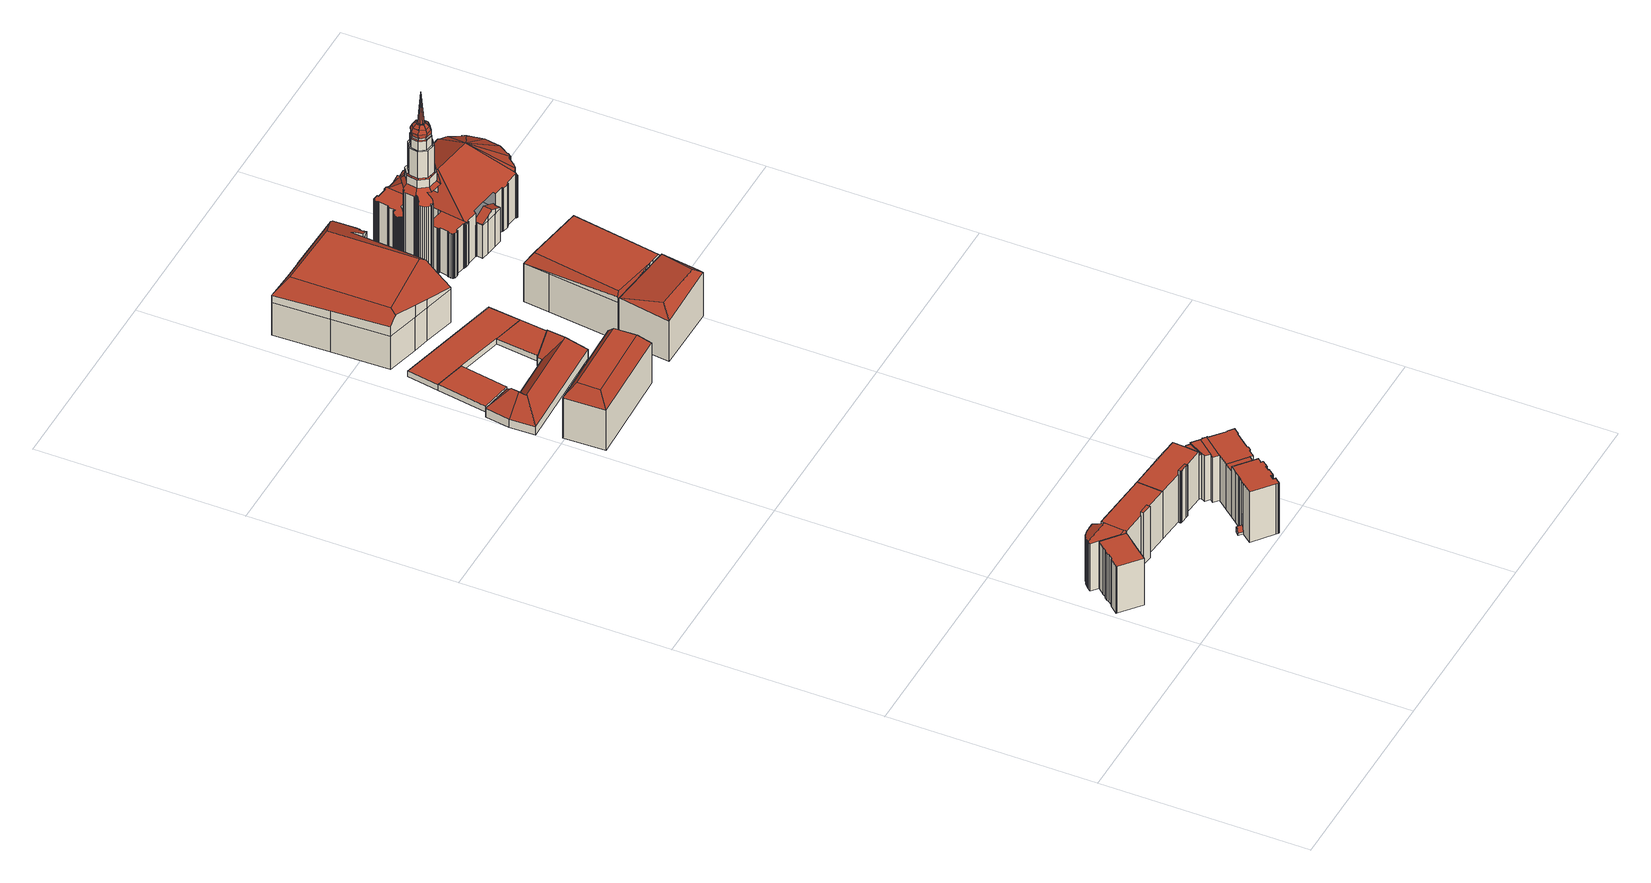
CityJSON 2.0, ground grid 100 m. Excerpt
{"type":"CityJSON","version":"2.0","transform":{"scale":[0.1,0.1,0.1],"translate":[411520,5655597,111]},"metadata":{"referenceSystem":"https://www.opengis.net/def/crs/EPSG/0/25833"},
"CityObjects":{
"building1":{"type":"Building","attributes":{"Gemeindeschluessel":14612000,"Geometrietyp2DReferenz":"3000","function":"31001_9998","roofType":"9999"},"children":["building1-1","building1-2"]},
"building1-1":{"type":"BuildingPart","attributes":{"Dachtyp_tdc":"tdcPolyFlatRoof","Dachneigung":0,"QualitaetDacherkennung":38,"Geometrietyp2DReferenz":"3000","measuredHeight":26.02,"roofType":"1000"},"parents":["building1"],"geometry":[{"type":"MultiSurface","lod":"2","boundaries":[[[0,1,2,3]],[[1,4,5,6,2]],[[7,8,9,10,11]],[[8,12,13,9]],[[12,14,15,13]],[[14,16,17,15]],[[16,18,19,17]],[[18,20,21,19]],[[20,22,23,21]],[[22,24,25,23]],[[24,26,27,25]],[[26,28,29,27]],[[28,0,3,29]],[[28,26,24,22,20,18,16,14,12,8,7,4,1,0]],[[2,6,10,9,13,15,17,19,21,23,25,27,29,3]]],"semantics":{"surfaces":[{"type":"WallSurface"},{"type":"RoofSurface"},{"type":"GroundSurface"}],"values":[0,0,0,0,0,0,0,0,0,0,0,0,0,1,2]}}]},
"building1-2":{"type":"BuildingPart","attributes":{"Dachtyp_tdc":"tdcPolyFlatRoof","Dachneigung":0,"QualitaetDacherkennung":68,"Geometrietyp2DReferenz":"3000","measuredHeight":4.38,"roofType":"1000"},"parents":["building1"],"geometry":[{"type":"MultiSurface","lod":"2","boundaries":[[[30,11,10,31]],[[5,32,33,6]],[[32,30,31,33]],[[32,5,11,30]],[[31,10,6,33]]],"semantics":{"surfaces":[{"type":"WallSurface"},{"type":"RoofSurface"},{"type":"GroundSurface"}],"values":[0,0,0,1,2]}}]},
"building2":{"type":"Building","attributes":{"Gemeindeschluessel":14612000,"Geometrietyp2DReferenz":"3000","function":"31001_9998","roofType":"9999"},"children":["building2-1","building2-2","building2-3"]},
"building2-1":{"type":"BuildingPart","attributes":{"Dachtyp_tdc":"tdcPolyFlatRoof","Dachneigung":0,"QualitaetDacherkennung":49,"Geometrietyp2DReferenz":"3000","measuredHeight":26.29,"roofType":"1000"},"parents":["building2"],"geometry":[{"type":"MultiSurface","lod":"2","boundaries":[[[34,35,36,37,38]],[[39,40,41,42,43]],[[40,44,45,41]],[[44,46,47,45]],[[44,40,39,48,49,50,35,34,46]],[[38,37,51,52,42,41,45,47]]],"semantics":{"surfaces":[{"type":"WallSurface"},{"type":"RoofSurface"},{"type":"GroundSurface"}],"values":[0,0,0,0,1,2]}}]},
"building2-2":{"type":"BuildingPart","attributes":{"Dachtyp_tdc":"tdcFreeFormRoof","Dachneigung":1.28,"QualitaetDacherkennung":37,"Geometrietyp2DReferenz":"3000","measuredHeight":26.42,"roofType":"5000"},"parents":["building2"],"geometry":[{"type":"MultiSurface","lod":"2","boundaries":[[[53,54,55,56]],[[54,57,58,55]],[[57,59,60,58]],[[59,61,62,60]],[[61,63,64,62]],[[63,65,66,64]],[[65,67,68,66]],[[67,69,70,68]],[[69,71,72,70]],[[71,73,74,72]],[[73,75,76,74]],[[75,77,78,76]],[[77,79,80,78]],[[79,81,82,80]],[[81,83,84,82]],[[83,85,86,84]],[[85,43,42,86]],[[36,87,88,37]],[[87,89,90,88]],[[89,91,92,90]],[[91,53,56,92]],[[89,87,36,50,93]],[[94,43,85,83,81,79,77,75,73,71,69,67,65,63,61,59,57]],[[93,48,94,57,54,53,91,89]],[[56,55,58,60,62,64,66,68,70,72,74,76,78,80,82,84,86,42,52,51,37,88,90,92]]],"semantics":{"surfaces":[{"type":"WallSurface"},{"type":"RoofSurface"},{"type":"GroundSurface"}],"values":[0,0,0,0,0,0,0,0,0,0,0,0,0,0,0,0,0,0,0,0,0,1,1,1,2]}}]},
"building2-3":{"type":"BuildingPart","attributes":{"Dachtyp_tdc":"tdcPolyFlatRoof","Dachneigung":0,"QualitaetDacherkennung":58,"Geometrietyp2DReferenz":"3000","measuredHeight":28.72,"roofType":"1000"},"parents":["building2"],"geometry":[{"type":"MultiSurface","lod":"2","boundaries":[[[95,47,46]],[[95,96,97,47]],[[96,98,99,97]],[[98,100,34,38,99]],[[100,98,96,95]],[[47,97,99,38]]],"semantics":{"surfaces":[{"type":"WallSurface"},{"type":"RoofSurface"},{"type":"GroundSurface"}],"values":[0,0,0,0,1,2]}}]},
"building3":{"type":"Building","attributes":{"Gemeindeschluessel":14612000,"Geometrietyp2DReferenz":"3000","function":"31001_9998","roofType":"9999"},"children":["building3-1","building3-2"]},
"building3-1":{"type":"BuildingPart","attributes":{"Dachtyp_tdc":"tdcPolyFlatRoof","Dachneigung":0,"QualitaetDacherkennung":43,"Geometrietyp2DReferenz":"3000","measuredHeight":28.03,"roofType":"1000"},"parents":["building3"],"geometry":[{"type":"MultiSurface","lod":"2","boundaries":[[[101,102,103]],[[101,104,105,102]],[[104,106,107,105]],[[106,108,109,107]],[[108,110,111,109]],[[110,112,113,111]],[[112,114,115,113]],[[114,116,117,115]],[[116,118,119,117]],[[118,120,121,119]],[[120,122,123,121]],[[122,124,125,123]],[[124,126,127,125]],[[126,128,129,127]],[[128,130,131,129]],[[130,132,133,131]],[[132,134,135,133]],[[134,136,137,135]],[[136,138,139,137]],[[138,140,141,139]],[[140,142,143,141]],[[142,144,145,143]],[[144,146,147,145]],[[146,148,149,147]],[[148,150,151,149]],[[150,152,153,151]],[[152,154,155,153]],[[154,156,157,155]],[[156,158,157]],[[154,152,150,148,146,144,142,140,138,136,134,132,130,128,126,124,122,120,118,116,114,112,110,108,106,104,101,156]],[[102,105,107,109,111,113,115,117,119,121,123,125,127,129,131,133,135,137,139,141,143,145,147,149,151,153,155,157]]],"semantics":{"surfaces":[{"type":"WallSurface"},{"type":"RoofSurface"},{"type":"GroundSurface"}],"values":[0,0,0,0,0,0,0,0,0,0,0,0,0,0,0,0,0,0,0,0,0,0,0,0,0,0,0,0,0,1,2]}}]},
"building3-2":{"type":"BuildingPart","attributes":{"Dachtyp_tdc":"tdcGableRoof","Dachneigung":68.87,"QualitaetDacherkennung":34,"Geometrietyp2DReferenz":"3000","measuredHeight":4.07,"roofType":"3100"},"parents":["building3"],"geometry":[{"type":"MultiSurface","lod":"2","boundaries":[[[158,159,160,157]],[[159,161,162,160]],[[161,103,102,162]],[[161,159,163]],[[159,158,164,163]],[[103,161,163,164]],[[157,160,162,102]]],"semantics":{"surfaces":[{"type":"WallSurface"},{"type":"RoofSurface"},{"type":"GroundSurface"}],"values":[0,0,0,0,1,1,2]}}]},
"building4":{"type":"Building","attributes":{"Gemeindeschluessel":14612000,"Geometrietyp2DReferenz":"3000","function":"31001_9998","roofType":"9999"},"children":["building4-1","building4-2"]},
"building4-1":{"type":"BuildingPart","attributes":{"Dachtyp_tdc":"tdcPolyFlatRoof","Dachneigung":3.29,"QualitaetDacherkennung":44,"Geometrietyp2DReferenz":"3000","measuredHeight":28.84,"roofType":"2100"},"parents":["building4"],"geometry":[{"type":"MultiSurface","lod":"2","boundaries":[[[165,166,167,168,169]],[[166,170,171,167]],[[170,172,173,171]],[[172,174,175,173]],[[174,176,177,175]],[[176,178,179,177]],[[178,180,181,179]],[[180,182,183,184,181]],[[182,180,178,176,174,172,170,166,165,166]],[[167,168,167,171,173,175,177,179,181,184]]],"semantics":{"surfaces":[{"type":"WallSurface"},{"type":"RoofSurface"},{"type":"GroundSurface"}],"values":[0,0,0,0,0,0,0,0,1,2]}}]},
"building4-2":{"type":"BuildingPart","attributes":{"Dachtyp_tdc":"tdcPolyFlatRoof","Dachneigung":0,"QualitaetDacherkennung":49,"Geometrietyp2DReferenz":"3000","measuredHeight":26.39,"roofType":"1000"},"parents":["building4"],"geometry":[{"type":"MultiSurface","lod":"2","boundaries":[[[183,44,45,184]],[[44,40,41,45]],[[40,185,186,41]],[[185,187,188,186]],[[187,189,190,188]],[[189,191,192,190]],[[191,193,194,192]],[[193,195,196,194]],[[195,169,168,196]],[[169,195,193,191,189,187,185,40,44,183,197]],[[167,184,45,41,186,188,190,192,194,196,168]]],"semantics":{"surfaces":[{"type":"WallSurface"},{"type":"RoofSurface"},{"type":"GroundSurface"}],"values":[0,0,0,0,0,0,0,0,0,1,2]}}]},
"building5":{"type":"Building","attributes":{"Gemeindeschluessel":14612000,"Geometrietyp2DReferenz":"3000","function":"31001_9998","roofType":"9999"},"children":["building5-1","building5-2","building5-3","building5-4","building5-5"]},
"building5-1":{"type":"BuildingPart","attributes":{"Dachtyp_tdc":"tdcPolyFlatRoof","Dachneigung":0,"QualitaetDacherkennung":28,"Geometrietyp2DReferenz":"3000","measuredHeight":25.22,"roofType":"1000"},"parents":["building5"],"geometry":[{"type":"MultiSurface","lod":"2","boundaries":[[[198,199,200,201,202]],[[203,204,205,206,207]],[[208,198,202,209]],[[208,204,203,199,198]],[[202,201,206,205,209]]],"semantics":{"surfaces":[{"type":"WallSurface"},{"type":"RoofSurface"},{"type":"GroundSurface"}],"values":[0,0,0,1,2]}}]},
"building5-2":{"type":"BuildingPart","attributes":{"Dachtyp_tdc":"tdcPolyFlatRoof","Dachneigung":0,"QualitaetDacherkennung":34,"Geometrietyp2DReferenz":"3000","measuredHeight":25.17,"roofType":"1000"},"parents":["building5"],"geometry":[{"type":"MultiSurface","lod":"2","boundaries":[[[210,211,111,113]],[[211,212,213,111]],[[214,210,113,215]],[[214,212,211,210]],[[113,111,213,215]]],"semantics":{"surfaces":[{"type":"WallSurface"},{"type":"RoofSurface"},{"type":"GroundSurface"}],"values":[0,0,0,1,2]}}]},
"building5-3":{"type":"BuildingPart","attributes":{"Dachtyp_tdc":"tdcPolyFlatRoof","Dachneigung":0,"QualitaetDacherkennung":28,"Geometrietyp2DReferenz":"3000","measuredHeight":25.25,"roofType":"1000"},"parents":["building5"],"geometry":[{"type":"MultiSurface","lod":"2","boundaries":[[[216,217,218,219]],[[220,221,222,223]],[[221,224,225,222]],[[224,226,227,225]],[[226,228,229,227]],[[228,230,231,229]],[[230,232,233,231]],[[232,234,235,233]],[[234,236,237,235]],[[236,238,239,237]],[[238,240,241,239]],[[240,242,243,241]],[[242,244,245,243]],[[244,246,214,215,245]],[[247,216,219,213,212]],[[247,246,244,242,240,238,236,234,232,230,228,226,224,221,220,217,216]],[[219,218,223,222,225,227,229,231,233,235,237,239,241,243,245,215,213]]],"semantics":{"surfaces":[{"type":"WallSurface"},{"type":"RoofSurface"},{"type":"GroundSurface"}],"values":[0,0,0,0,0,0,0,0,0,0,0,0,0,0,0,1,2]}}]},
"building5-4":{"type":"BuildingPart","attributes":{"Dachtyp_tdc":"tdcPolyFlatRoof","Dachneigung":0,"QualitaetDacherkennung":43,"Geometrietyp2DReferenz":"3000","measuredHeight":24.32,"roofType":"1000"},"parents":["building5"],"geometry":[{"type":"MultiSurface","lod":"2","boundaries":[[[248,207,206,249]],[[200,250,196,201]],[[250,251,252,196]],[[251,253,192,252]],[[253,248,249,192]],[[253,251,250,200,207,248]],[[249,206,201,196,252,192]]],"semantics":{"surfaces":[{"type":"WallSurface"},{"type":"RoofSurface"},{"type":"GroundSurface"}],"values":[0,0,0,0,0,1,2]}}]},
"building5-5":{"type":"BuildingPart","attributes":{"Dachtyp_tdc":"tdcPolyFlatRoof","Dachneigung":0,"QualitaetDacherkennung":32,"Geometrietyp2DReferenz":"3000","measuredHeight":25.27,"roofType":"1000"},"parents":["building5"],"geometry":[{"type":"MultiSurface","lod":"2","boundaries":[[[254,208,209,255]],[[256,257,205,204]],[[256,258,259,257]],[[258,220,223,259]],[[254,255,218,217]],[[217,220,258,256,204,208,254]],[[255,209,205,257,259,223,218]]],"semantics":{"surfaces":[{"type":"WallSurface"},{"type":"RoofSurface"},{"type":"GroundSurface"}],"values":[0,0,0,0,0,1,2]}}]},
"building6":{"type":"Building","attributes":{"Dachtyp_tdc":"tdcCutTentRoof","Gemeindeschluessel":14612000,"Dachneigung":1.21,"QualitaetDacherkennung":61,"Geometrietyp2DReferenz":"3000","measuredHeight":28.95,"function":"31001_9998","roofType":"9999"},"geometry":[{"type":"Solid","lod":"2","boundaries":[[[[260,261,262,263]],[[261,264,265,262]],[[264,266,267,265]],[[266,260,263,267]],[[261,260,268,269]],[[264,261,269,270]],[[266,264,270,271]],[[260,266,271,268]],[[271,270,269,268]],[[263,262,265,267]]]],"semantics":{"surfaces":[{"type":"WallSurface"},{"type":"RoofSurface"},{"type":"GroundSurface"}],"values":[[0,0,0,0,1,1,1,1,1,2]]}}]},
"building7":{"type":"Building","attributes":{"Dachtyp_tdc":"tdcFreeFormRoof","Gemeindeschluessel":14612000,"Dachneigung":50.79,"QualitaetDacherkennung":6,"Geometrietyp2DReferenz":"3000","measuredHeight":14.17,"function":"31001_9998","roofType":"5000"},"geometry":[{"type":"Solid","lod":"2","boundaries":[[[[272,273,274,275]],[[273,276,277,274]],[[276,278,279,277]],[[278,280,281,279]],[[280,282,283,281]],[[282,284,285,283]],[[284,286,287,285]],[[286,288,289,287]],[[288,272,275,289]],[[290,291,288,286]],[[292,293,290,286,284]],[[294,295,292,284,282]],[[296,294,282,280]],[[296,280,278]],[[295,294,296,278,276]],[[293,292,295,276,273]],[[291,290,293,273,272]],[[291,272,288]],[[275,274,277,279,281,283,285,287,289]]]],"semantics":{"surfaces":[{"type":"WallSurface"},{"type":"RoofSurface"},{"type":"GroundSurface"}],"values":[[0,0,0,0,0,0,0,0,0,1,1,1,1,0,1,1,1,1,2]]}}]},
"building8":{"type":"Building","attributes":{"Gemeindeschluessel":14612000,"Geometrietyp2DReferenz":"3000","function":"31001_9998","roofType":"9999"},"children":["building8-1","building8-2","building8-3"]},
"building8-1":{"type":"BuildingPart","attributes":{"Dachtyp_tdc":"tdcPolyFlatRoof","Dachneigung":0,"QualitaetDacherkennung":0,"Geometrietyp2DReferenz":"3000","measuredHeight":3,"roofType":"9999"},"parents":["building8"],"geometry":[{"type":"MultiSurface","lod":"2","boundaries":[[[297,298,299,300]],[[300,299,301,302]],[[299,298,303,301]],[[298,297,304,303]],[[302,301,303,304]],[[302,304,297,300]]],"semantics":{"surfaces":[{"type":"RoofSurface"},{"type":"WallSurface"},{"type":"GroundSurface"},{"type":"ClosureSurface","isClosure":"1","QuelleClosure":"LoD1Solid"}],"values":[0,1,1,1,2,3]}}]},
"building8-2":{"type":"BuildingPart","attributes":{"Dachtyp_tdc":"tdcPolyFlatRoof","Dachneigung":0,"QualitaetDacherkennung":0,"Geometrietyp2DReferenz":"3000","measuredHeight":3.13,"roofType":"9999"},"parents":["building8"],"geometry":[{"type":"MultiSurface","lod":"2","boundaries":[[[305,306,307,308]],[[308,307,309,310,311]],[[312,309,307,306]],[[306,305,313,314,312]],[[305,308,311,313]],[[311,310,314,313]],[[312,314,310,309]]],"semantics":{"surfaces":[{"type":"RoofSurface"},{"type":"WallSurface"},{"type":"GroundSurface"},{"type":"ClosureSurface","isClosure":"1","QuelleClosure":"LoD1Solid"}],"values":[0,1,1,1,1,2,3]}}]},
"building8-3":{"type":"BuildingPart","attributes":{"Dachtyp_tdc":"tdcPolyFlatRoof","Dachneigung":0,"QualitaetDacherkennung":10,"Geometrietyp2DReferenz":"3000","measuredHeight":3.01,"roofType":"1000"},"parents":["building8"],"geometry":[{"type":"MultiSurface","lod":"2","boundaries":[[[309,315,316,310]],[[315,317,318,316]],[[317,319,300,302,318]],[[320,312,314,304,297]],[[312,320,319,317,315,309]],[[310,316,318,302,304,314]]],"semantics":{"surfaces":[{"type":"WallSurface"},{"type":"RoofSurface"},{"type":"GroundSurface"}],"values":[0,0,0,0,1,2]}}]},
"building9":{"type":"Building","attributes":{"name":"NH Collection","Dachtyp_tdc":"tdcFreeFormRoof","Gemeindeschluessel":14612000,"Dachneigung":0.345,"QualitaetDacherkennung":21,"Geometrietyp2DReferenz":"3000","measuredHeight":29.76,"function":"31001_2071","roofType":"5000"},"geometry":[{"type":"Solid","lod":"2","boundaries":[[[[321,322,323,324]],[[322,325,326,323]],[[325,327,328,326]],[[327,329,330,328]],[[329,331,332,330]],[[331,333,334,332]],[[333,335,336,334]],[[335,337,338,336]],[[337,339,340,338]],[[339,341,342,340]],[[341,343,344,342]],[[343,345,346,344]],[[345,347,348,346]],[[347,349,350,348]],[[349,351,352,350]],[[351,353,354,352]],[[353,355,356,354]],[[355,357,358,356]],[[357,359,360,358]],[[359,321,324,360]],[[361,362,363,364,365,366,367,368,369,331,370,371,372,373]],[[374,375,376,377,378,362,361,379]],[[380,381,382,374,379,383]],[[373,372,384,385,386,380,383]],[[379,361,373,383]],[[359,380,386,321]],[[321,386,385,322]],[[322,385,384,325]],[[325,384,372,371,327]],[[353,375,374,382,355]],[[355,382,381,357]],[[357,381,380,359]],[[345,363,362,378,347]],[[347,378,377,349]],[[349,377,376,351]],[[351,376,375,353]],[[327,371,370,329]],[[329,370,331]],[[331,369,333]],[[333,369,368,335]],[[335,368,367,337]],[[337,367,366,339]],[[339,366,365,341]],[[341,365,364,343]],[[343,364,363,345]],[[324,323,326,328,330,332,334,336,338,340,342,344,346,348,350,352,354,356,358,360]]]],"semantics":{"surfaces":[{"type":"WallSurface"},{"type":"RoofSurface"},{"type":"GroundSurface"}],"values":[[0,0,0,0,0,0,0,0,0,0,0,0,0,0,0,0,0,0,0,0,1,1,1,1,1,0,0,0,0,0,0,0,0,0,0,0,0,0,0,0,0,0,0,0,0,2]]}}]},
"building10":{"type":"Building","attributes":{"Dachtyp_tdc":"tdcHipRoof","Gemeindeschluessel":14612000,"Dachneigung":10.04,"QualitaetDacherkennung":30,"Geometrietyp2DReferenz":"3000","measuredHeight":27.4,"function":"31001_9998","roofType":"3200"},"geometry":[{"type":"Solid","lod":"2","boundaries":[[[[387,388,389,390]],[[388,391,392,389]],[[391,393,394,392]],[[393,395,396,394]],[[395,387,390,396]],[[388,387,395,397]],[[393,391,398]],[[395,393,398,397]],[[391,388,397,398]],[[390,389,392,394,396]]]],"semantics":{"surfaces":[{"type":"WallSurface"},{"type":"RoofSurface"},{"type":"GroundSurface"}],"values":[[0,0,0,0,0,1,1,1,1,2]]}}]},
"building11":{"type":"Building","attributes":{"Dachtyp_tdc":"tdcFreeFormRoof","Gemeindeschluessel":14612000,"Dachneigung":1.24,"QualitaetDacherkennung":19,"Geometrietyp2DReferenz":"3000","measuredHeight":26.15,"function":"31001_9998","roofType":"5000"},"geometry":[{"type":"Solid","lod":"2","boundaries":[[[[399,400,401,402]],[[400,403,404,401]],[[403,405,406,404]],[[405,407,408,406]],[[407,409,396,408]],[[409,410,411,396]],[[410,412,413,411]],[[412,414,394,413]],[[414,399,402,394]],[[415,416,417,418,419]],[[420,421,422,414]],[[423,403,424,422,421]],[[423,416,415,403]],[[425,417,416,423,421,420]],[[410,425,420,412]],[[409,418,417,425,410]],[[399,422,424,400]],[[400,424,403]],[[412,420,414]],[[414,422,399]],[[405,415,419,407]],[[403,415,405]],[[407,419,418,409]],[[402,401,404,406,408,396,411,413,394]]]],"semantics":{"surfaces":[{"type":"WallSurface"},{"type":"RoofSurface"},{"type":"GroundSurface"}],"values":[[0,0,0,0,0,0,0,0,0,1,1,1,1,1,0,0,0,0,0,0,0,0,0,2]]}}]},
"building12":{"type":"Building","attributes":{"name":"Kreuzkirche","Gemeindeschluessel":14612000,"QualitaetDacherkennung":100,"Geometrietyp2DReferenz":"3000","function":"31001_3041","roofType":"9999"},"children":["building12-1","building12-2","building12-3","building12-4","building12-5","building12-6","building12-7","building12-8","building12-9","building12-10","building12-11","building12-12"]},
"building12-1":{"type":"BuildingPart","attributes":{"Dachtyp_tdc":"tdcTentRoof","Dachneigung":46.52,"QualitaetDacherkennung":100,"Geometrietyp2DReferenz":"3000","measuredHeight":9.53,"roofType":"4000"},"parents":["building12"],"geometry":[{"type":"MultiSurface","lod":"2","boundaries":[[[426,427,428,429]],[[427,430,431,428]],[[430,432,433,431]],[[432,434,435,433]],[[434,436,437,435]],[[436,438,439,437]],[[438,440,441,439]],[[440,426,429,441]],[[427,426,442]],[[430,427,442]],[[432,430,442]],[[434,432,442]],[[436,434,442]],[[438,436,442]],[[440,438,442]],[[426,440,442]]],"semantics":{"surfaces":[{"type":"WallSurface"},{"type":"RoofSurface"}],"values":[0,0,0,0,0,0,0,0,1,1,1,1,1,1,1,1]}}]},
"building12-2":{"type":"BuildingPart","attributes":{"Dachtyp_tdc":"tdcGableRoof","Dachneigung":27.71,"QualitaetDacherkennung":100,"Geometrietyp2DReferenz":"3000","measuredHeight":22.27,"roofType":"3100"},"parents":["building12"],"geometry":[{"type":"MultiSurface","lod":"2","boundaries":[[[443,444,445,446]],[[444,447,448,445]],[[447,449,450,448]],[[449,451,452,450]],[[451,453,454,452]],[[453,455,456,454]],[[455,457,458,456]],[[457,459,460,458]],[[459,461,462,460]],[[461,463,464,462]],[[463,465,466,464]],[[465,467,468,466]],[[467,469,470,468]],[[469,471,472,473,474,475,476,477,478,479]],[[480,478,477,481,482,483,484,485,486,443]],[[443,486,444]],[[444,486,485,447]],[[447,485,484,449]],[[449,484,483,451]],[[451,483,482,453]],[[453,482,481,455]],[[455,481,477,476,457]],[[457,476,475,459]],[[459,475,474,461]],[[461,474,473,463]],[[463,473,472,465]],[[465,472,471,467]],[[467,471,469]],[[487,488,446,445,448,450,452,454,456,458,460,462,464,466,468,470]]],"semantics":{"surfaces":[{"type":"WallSurface"},{"type":"RoofSurface"},{"type":"GroundSurface"}],"values":[0,0,0,0,0,0,0,0,0,0,0,0,0,1,1,0,0,0,0,0,0,0,0,0,0,0,0,0,2]}}]},
"building12-3":{"type":"BuildingPart","attributes":{"Dachtyp_tdc":"tdcTentRoof","Dachneigung":56.05,"QualitaetDacherkennung":100,"Geometrietyp2DReferenz":"3000","measuredHeight":37.73,"roofType":"4000"},"parents":["building12"],"geometry":[{"type":"MultiSurface","lod":"2","boundaries":[[[489,490,491,492]],[[493,494,495,496]],[[494,497,498,495]],[[497,489,492,498]],[[490,499,500,491]],[[499,501,502,500]],[[503,504,501,499,505,506]],[[507,508,509,510,511,512,513,514,515,506,505,516]],[[517,516,505]],[[518,519,520,505]],[[497,521,522,523,524,525,518,505,489]],[[490,489,505]],[[499,490,505]],[[519,518,525,526]],[[526,525,524]],[[524,523,527]],[[527,523,522,493]],[[493,522,521,494]],[[494,521,497]],[[528,513,512,529]],[[530,514,513,528]],[[529,512,511,531]],[[531,511,510,532]],[[532,510,509,533]],[[533,509,508,534]],[[534,508,507]],[[535,504,503]],[[501,504,535]],[[515,514,530]],[[502,536,537,538,539,540,541,542,543,544,545,546,547,548,549,550,551,552,553,554,496,495,498,492,491,500]],[[501,535,536,502]],[[535,503,537,536]],[[503,506,538,537]],[[506,515,539,538]],[[515,530,540,539]],[[530,528,541,540]],[[528,529,542,541]],[[529,531,543,542]],[[531,532,544,543]],[[532,533,545,544]],[[533,534,546,545]],[[534,507,547,546]],[[507,516,548,547]],[[516,517,549,548]],[[520,519,551,550]],[[519,526,552,551]],[[526,524,553,552]],[[524,527,554,553]],[[527,493,496,554]]],"semantics":{"surfaces":[{"type":"WallSurface"},{"type":"RoofSurface"},{"type":"GroundSurface"}],"values":[0,0,0,0,0,0,1,1,1,1,1,1,1,0,0,0,0,0,0,0,0,0,0,0,0,0,0,0,0,2,0,0,0,0,0,0,0,0,0,0,0,0,0,0,0,0,0,0,0]}}]},
"building12-4":{"type":"BuildingPart","attributes":{"Dachtyp_tdc":"tdcTentRoof","Dachneigung":46.52,"QualitaetDacherkennung":100,"Geometrietyp2DReferenz":"3000","measuredHeight":48.98,"roofType":"4000"},"parents":["building12"],"geometry":[{"type":"MultiSurface","lod":"2","boundaries":[[[555,556,557,558]],[[559,560,561,562]],[[560,555,558,561]],[[556,563,564,557]],[[563,565,566,564]],[[565,567,568,566]],[[567,569,570,568]],[[569,571,572,570]],[[571,573,574,572]],[[573,575,576,574]],[[575,577,578,576]],[[577,579,580,578]],[[579,581,582,580]],[[581,583,584,582]],[[583,585,586,584]],[[585,587,588,586]],[[587,589,590,588]],[[589,591,592,590]],[[591,593,594,592]],[[593,595,596,594]],[[595,597,598,596]],[[597,599,600,598]],[[599,601,602,600]],[[601,603,604,602]],[[603,605,606,604]],[[605,607,608,606]],[[607,609,610,608]],[[609,611,610]],[[612,613,614]],[[615,612,614]],[[587,585,583,581,579,577,575,573,571,569,567,565,563,556,555,560,559,616,617,618,619,620,621,622,623,624,625,626,627,628,629,615,614]],[[630,609,607,605,603,601,599,597,595,593,591,589,587,614]],[[631,630,614]],[[632,631,614]],[[633,632,614]],[[613,633,614]],[[634,635,636,637,638,639,640,641,642,643,644,645,646,647,648,649,650,651,652,562,561,558,557,564,566,568,570,572,574,576,578,580,582,584,586,588,590,592,594,596,598,600,602,604,606,608,610,653,654]],[[633,613,636,635]],[[627,626,642,641,655]],[[626,625,643,642]],[[625,624,644,643]],[[624,623,645,644]],[[623,622,646,645]],[[622,621,647,646]],[[621,620,648,647]],[[620,619,649,648]],[[619,618,650,649]],[[618,617,651,650]],[[617,616,652,651]],[[616,559,562,652]]],"semantics":{"surfaces":[{"type":"WallSurface"},{"type":"RoofSurface"},{"type":"GroundSurface"}],"values":[0,0,0,0,0,0,0,0,0,0,0,0,0,0,0,0,0,0,0,0,0,0,0,0,0,0,0,0,1,1,1,1,1,1,1,1,2,0,0,0,0,0,0,0,0,0,0,0,0,0]}}]},
"building12-5":{"type":"BuildingPart","attributes":{"Dachtyp_tdc":"tdcHipRoof","Dachneigung":34.3,"QualitaetDacherkennung":100,"Geometrietyp2DReferenz":"3000","measuredHeight":37.73,"roofType":"3200"},"parents":["building12"],"geometry":[{"type":"MultiSurface","lod":"2","boundaries":[[[656,657,658,659]],[[657,660,661,658]],[[662,663,664,665]],[[660,666,667,661]],[[666,668,669,667]],[[668,662,665,669]],[[663,670,671,664]],[[670,672,673,671]],[[672,674,675,673]],[[674,676,677,675]],[[676,678,679,680,677]],[[681,682,683,684,685]],[[682,686,687,683]],[[686,688,689,687]],[[688,690,691,689]],[[690,692,693,691]],[[694,695,696,697]],[[695,698,699,696]],[[698,700,443,446,699]],[[701,702,703,470,469]],[[702,704,705,703]],[[704,706,707,705]],[[706,708,709,707]],[[708,710,711,709]],[[710,712,713,711]],[[712,714,715,713]],[[714,520,550,715]],[[517,716,717,549]],[[716,656,659,717]],[[718,719,720,721,722]],[[520,714,712,710,708,706,704,702,701,723,724,700,698,695,694,718,722,505]],[[721,692,690,688,686,682,681,725,726,678,676,674,672,670,663,662,668,666,660,657,656,716,517,505,722]],[[659,658,661,667,669,665,664,671,673,675,677,680,727,728,684,683,687,689,691,693,729,730,731,732,697,696,699,446,488,487,470,703,705,707,709,711,713,715,550,549,717]]],"semantics":{"surfaces":[{"type":"WallSurface"},{"type":"RoofSurface"},{"type":"GroundSurface"}],"values":[0,0,0,0,0,0,0,0,0,0,0,0,0,0,0,0,0,0,0,0,0,0,0,0,0,0,0,0,0,1,1,1,2]}}]},
"building12-6":{"type":"BuildingPart","attributes":{"Dachtyp_tdc":"tdcPolyFlatRoof","Dachneigung":0,"QualitaetDacherkennung":100,"Geometrietyp2DReferenz":"3000","measuredHeight":4.64,"roofType":"1000"},"parents":["building12"],"geometry":[{"type":"MultiSurface","lod":"2","boundaries":[[[733,734,735,736]],[[734,737,738,735]],[[737,739,740,738]],[[739,741,742,740]],[[741,743,744,742]],[[743,745,746,744]],[[745,747,748,746]],[[747,733,736,748]],[[736,735,738,740,742,744,746,748]]],"semantics":{"surfaces":[{"type":"WallSurface"},{"type":"GroundSurface"}],"values":[0,0,0,0,0,0,0,0,1]}}]},
"building12-7":{"type":"BuildingPart","attributes":{"Dachtyp_tdc":"tdcPolyFlatRoof","Dachneigung":0,"QualitaetDacherkennung":100,"Geometrietyp2DReferenz":"3000","measuredHeight":24.71,"roofType":"1000"},"parents":["building12"],"geometry":[{"type":"MultiSurface","lod":"2","boundaries":[[[611,749,750,610]],[[749,751,752,750]],[[751,753,754,752]],[[753,755,756,754]],[[755,757,758,756]],[[757,759,760,758]],[[759,761,762,760]],[[761,763,764,762]],[[763,765,766,764]],[[765,767,768,766]],[[767,769,770,768]],[[769,771,772,770]],[[771,773,774,772]],[[773,775,776,774]],[[775,777,778,776]],[[777,779,780,778]],[[779,781,782,780]],[[781,783,784,782]],[[785,786,787,788]],[[783,789,790,784]],[[789,785,788,790]],[[786,791,792,787]],[[791,793,794,792]],[[793,795,796,794]],[[795,797,798,796]],[[797,799,800,798]],[[799,801,802,800]],[[801,803,804,802]],[[803,805,806,804]],[[805,807,808,806]],[[807,809,810,808]],[[809,811,812,810]],[[811,813,814,812]],[[813,815,816,814]],[[815,817,818,816]],[[817,819,820,818]],[[819,821,822,820]],[[821,823,824,822]],[[823,825,826,824]],[[825,827,828,826]],[[827,829,830,828]],[[829,831,832,830]],[[831,833,834,832]],[[833,835,694,697,834]],[[836,837,838,719,718,835,833,831,829,827,825,823,821,819,817,815,813,811,809,807,805,803,801,799,797,795,793,791,786,785,789,783,781,779,777,775,773,771,769,767,765,763,761,759,757,755,753,751,749,611,839]],[[653,610,750,752,754,756,758,760,762,764,766,768,770,772,774,776,778,780,782,784,790,788,787,792,794,796,798,800,802,804,806,808,810,812,814,816,818,820,822,824,826,828,830,832,834,697,732,731,634,654,840]]],"semantics":{"surfaces":[{"type":"WallSurface"},{"type":"RoofSurface"},{"type":"GroundSurface"}],"values":[0,0,0,0,0,0,0,0,0,0,0,0,0,0,0,0,0,0,0,0,0,0,0,0,0,0,0,0,0,0,0,0,0,0,0,0,0,0,0,0,0,0,0,0,1,2]}}]},
"building12-8":{"type":"BuildingPart","attributes":{"Dachtyp_tdc":"tdcTentRoof","Dachneigung":85.65,"QualitaetDacherkennung":100,"Geometrietyp2DReferenz":"3000","measuredHeight":16.85,"roofType":"4000"},"parents":["building12"],"geometry":[{"type":"Solid","lod":"2","boundaries":[[[[841,842,843,844]],[[845,841,844,846]],[[842,847,848,843]],[[847,849,850,848]],[[849,851,852,850]],[[851,853,854,852]],[[853,855,856,854]],[[855,845,846,856]],[[841,845,857]],[[842,841,857]],[[847,842,857]],[[849,847,857]],[[851,849,857]],[[853,851,857]],[[855,853,857]],[[845,855,857]],[[846,844,843,848,850,852,854,856]]]],"semantics":{"surfaces":[{"type":"WallSurface"},{"type":"RoofSurface"},{"type":"GroundSurface"}],"values":[[0,0,0,0,0,0,0,0,1,1,1,1,1,1,1,1,2]]}}]},
"building12-9":{"type":"BuildingPart","attributes":{"Dachtyp_tdc":"tdcGableRoof","Dachneigung":27.71,"QualitaetDacherkennung":100,"Geometrietyp2DReferenz":"3000","measuredHeight":22.27,"roofType":"3100"},"parents":["building12"],"geometry":[{"type":"MultiSurface","lod":"2","boundaries":[[[679,858,859,680]],[[858,860,861,859]],[[860,862,863,861]],[[862,864,865,863]],[[864,866,867,865]],[[866,868,869,867]],[[868,870,871,869]],[[870,872,873,871]],[[872,874,875,873]],[[874,876,877,875]],[[876,685,684,877]],[[878,879,880,881,882,883,884,885,679]],[[685,886,887,888,889,890,880,879,891]],[[866,881,880,890,868]],[[868,890,889,870]],[[870,889,888,872]],[[872,888,887,874]],[[874,887,886,876]],[[876,886,685]],[[858,885,884,860]],[[679,885,858]],[[860,884,883,862]],[[862,883,882,864]],[[864,882,881,866]],[[680,859,861,863,865,867,869,871,873,875,877,684,728,727]]],"semantics":{"surfaces":[{"type":"WallSurface"},{"type":"RoofSurface"},{"type":"GroundSurface"}],"values":[0,0,0,0,0,0,0,0,0,0,0,1,1,0,0,0,0,0,0,0,0,0,0,0,2]}}]},
"building12-10":{"type":"BuildingPart","attributes":{"Dachtyp_tdc":"tdcFreeFormRoof","Dachneigung":86.35,"QualitaetDacherkennung":100,"Geometrietyp2DReferenz":"3000","measuredHeight":6.97,"roofType":"5000"},"parents":["building12"],"geometry":[{"type":"Solid","lod":"2","boundaries":[[[[892,893,894,895]],[[893,896,897,894]],[[896,898,899,897]],[[898,900,901,899]],[[900,902,903,901]],[[902,904,905,903]],[[904,906,907,905]],[[906,892,895,907]],[[908,909,910]],[[908,910,911]],[[908,911,912]],[[908,912,913]],[[908,913,914]],[[908,914,915]],[[908,915,916]],[[908,916,909]],[[909,917,918,910]],[[910,918,919,911]],[[911,919,920,912]],[[912,920,921,913]],[[913,921,922,914]],[[914,922,923,915]],[[915,923,924,916]],[[916,924,917,909]],[[917,925,926,918]],[[918,926,927,919]],[[919,927,928,920]],[[920,928,929,921]],[[921,929,930,922]],[[922,930,931,923]],[[923,931,932,924]],[[924,932,925,917]],[[925,906,904,926]],[[926,904,902,927]],[[927,902,900,928]],[[928,900,898,929]],[[929,898,896,930]],[[930,896,893,931]],[[931,893,892,932]],[[932,892,906,925]],[[895,894,897,899,901,903,905,907]]]],"semantics":{"surfaces":[{"type":"WallSurface"},{"type":"RoofSurface"},{"type":"GroundSurface"}],"values":[[0,0,0,0,0,0,0,0,1,1,1,1,1,1,1,1,1,1,1,1,1,1,1,1,1,1,1,1,1,1,1,1,1,1,1,1,1,1,1,1,2]]}}]},
"building12-11":{"type":"BuildingPart","attributes":{"Dachtyp_tdc":"tdcPolyFlatRoof","Dachneigung":0,"QualitaetDacherkennung":100,"Geometrietyp2DReferenz":"3000","measuredHeight":14.66,"roofType":"1000"},"parents":["building12"],"geometry":[{"type":"MultiSurface","lod":"2","boundaries":[[[933,934,935,936]],[[934,937,938,935]],[[937,939,940,938]],[[939,941,942,940]],[[941,943,944,942]],[[943,945,946,944]],[[945,947,948,946]],[[947,933,936,948]]],"semantics":{"surfaces":[{"type":"WallSurface"}],"values":[0,0,0,0,0,0,0,0]}}]},
"building12-12":{"type":"BuildingPart","attributes":{"Dachtyp_tdc":"tdcPolyFlatRoof","Dachneigung":0,"QualitaetDacherkennung":100,"Geometrietyp2DReferenz":"3000","measuredHeight":24.71,"roofType":"1000"},"parents":["building12"],"geometry":[{"type":"MultiSurface","lod":"2","boundaries":[[[949,950,951,952]],[[953,954,955,956]],[[954,957,958,955]],[[957,949,952,958]],[[950,959,960,951]],[[959,961,962,960]],[[961,963,964,962]],[[963,965,966,964]],[[965,967,968,966]],[[967,655,641,968]],[[969,970,971,655,967,965,963,961,959,950,949,957,954,953,972,973,974,975,976,977,978,979,980,981,982,983,984,985,986,721,720,987]],[[637,730,729,693,988,989,990,991,992,993,994,995,996,997,998,999,1000,1001,956,955,958,952,951,960,962,964,966,968,641,640,639,638]],[[986,985,988,693,692]],[[985,984,989,988]],[[984,983,990,989]],[[983,982,991,990]],[[982,981,992,991]],[[981,980,993,992]],[[980,979,994,993]],[[979,978,995,994]],[[978,977,996,995]],[[977,976,997,996]],[[976,975,998,997]],[[975,974,999,998]],[[974,973,1000,999]],[[973,972,1001,1000]],[[972,953,956,1001]]],"semantics":{"surfaces":[{"type":"WallSurface"},{"type":"RoofSurface"},{"type":"GroundSurface"}],"values":[0,0,0,0,0,0,0,0,0,0,1,2,0,0,0,0,0,0,0,0,0,0,0,0,0,0,0]}}]}
},
"vertices":[
[122,533,285],[217,456,285],[217,456,25],[122,533,25],[219,454,285],[219,454,68],[219,454,25],[180,406,285],[105,314,285],[105,314,25],[180,406,25],[180,406,68],[8,394,285],[8,394,25],[5,396,285],[5,396,25],[38,437,285],[38,437,25],[44,437,285],[44,437,25],[61,459,285],[61,459,25],[63,467,285],[63,467,25],[75,482,285],[75,482,25],[83,485,285],[83,485,25],[91,500,285],[91,500,25],
[194,398,68],[194,398,25],[231,444,68],[231,444,25],
[344,445,286],[229,455,286],[229,455,282],[229,455,23],[344,445,23],[239,581,286],[538,556,286],[538,556,23],[239,581,23],[239,581,276],[528,430,286],[528,430,23],[396,441,286],[396,441,23],[235,523,286],[230,468,286],[230,464,286],[230,468,23],[238,563,23],
[90,559,285],[97,570,285],[97,570,23],[90,559,23],[101,575,285],[101,575,23],[103,577,284],[103,577,23],[110,584,280],[110,584,23],[117,591,276],[117,591,23],[124,597,273],[124,597,23],[132,602,270],[132,602,23],[144,609,266],[144,609,23],[156,614,263],[156,614,23],[165,618,261],[165,618,23],[174,620,259],[174,620,23],[183,622,258],[183,622,23],[193,623,257],[193,623,23],[202,624,256],[202,624,23],[215,624,255],[215,624,23],[243,623,255],[243,623,23],[217,456,282],[217,456,23],[199,470,287],[199,470,23],[122,533,286],[122,533,23],[230,468,287],[238,563,285],
[396,441,310],[394,425,310],[394,425,23],[342,430,310],[342,430,23],[344,445,310],
[720,155,303],[720,155,23],[720,155,50],[730,167,303],[730,167,23],[737,175,303],[737,175,23],[757,199,303],[757,199,23],[782,230,303],[782,230,23],[868,160,303],[868,160,23],[879,150,303],[879,150,23],[863,131,303],[863,131,23],[865,130,303],[865,130,23],[870,126,303],[870,126,23],[872,124,303],[872,124,23],[849,95,303],[849,95,23],[846,97,303],[846,97,23],[845,99,303],[845,99,23],[830,81,303],[830,81,23],[832,80,303],[832,80,23],[835,78,303],[835,78,23],[810,48,303],[810,48,23],[808,50,303],[808,50,23],[801,56,303],[801,56,23],[786,38,303],[786,38,23],[793,32,303],[793,32,23],[796,30,303],[796,30,23],[774,3,303],[774,3,23],[771,5,303],[771,5,23],[764,11,303],[764,11,23],[667,90,303],[667,90,23],[705,137,303],[705,137,23],[705,137,34],
[687,152,34],[687,152,23],[702,170,50],[702,170,23],[695,161,64],[713,146,64],
[708,413,308],[708,414,308],[708,414,23],[708,413,23],[708,413,286],[708,406,308],[708,406,23],[707,400,308],[707,400,23],[696,401,309],[696,401,23],[662,403,310],[662,403,23],[653,404,311],[653,404,23],[654,408,311],[654,408,23],[655,419,311],[655,419,286],[655,419,23],
[670,545,286],[670,545,23],[716,541,286],[716,541,23],[835,531,286],[835,531,23],[832,477,286],[832,477,23],[832,473,286],[832,473,23],[825,404,286],[825,404,23],[708,414,286],
[824,376,275],[836,397,275],[836,397,266],[836,397,23],[824,376,23],[878,469,275],[914,440,275],[914,440,23],[878,469,23],[878,469,266],[845,358,275],[845,358,23],
[868,160,274],[782,230,274],[816,272,274],[816,272,23],[904,201,274],[904,201,23],
[817,272,275],[856,320,275],[856,320,23],[817,272,23],[941,423,275],[943,421,275],[943,421,23],[941,423,23],[943,416,275],[943,416,23],[1011,360,275],[1011,360,23],[1013,362,275],[1013,362,23],[1040,340,275],[1040,340,23],[1018,312,275],[1018,312,23],[1015,314,275],[1015,314,23],[958,244,275],[958,244,23],[958,235,275],[958,235,23],[947,221,275],[947,221,23],[938,220,275],[938,220,23],[915,192,275],[915,192,23],[904,201,275],[816,272,275],
[861,483,266],[861,483,23],[825,404,266],[831,473,266],[831,473,23],[832,477,266],
[831,341,275],[831,341,23],[920,435,275],[920,435,23],[925,436,275],[925,436,23],
[11,2997,252],[489,3014,252],[489,3014,28],[11,2997,28],[496,2814,251],[496,2814,28],[18,2798,251],[18,2798,28],[60,2953,317],[444,2966,317],[449,2858,315],[62,2844,315],
[176,3340,47],[166,3278,47],[166,3278,1],[176,3340,1],[414,3287,47],[414,3287,1],[417,3313,47],[417,3313,1],[572,3296,47],[572,3296,1],[555,3141,47],[555,3141,1],[7,3123,47],[7,3123,1],[2,3244,47],[2,3244,1],[22,3365,47],[22,3365,1],[81,3239,143],[87,3276,143],[79,3200,139],[78,3201,138],[485,3217,143],[481,3214,139],[495,3304,142],
[440,3515,57],[417,3313,57],[572,3296,57],[593,3477,57],[572,3296,27],[593,3477,27],[417,3313,27],[440,3515,27],
[176,3340,59],[214,3571,59],[62,3608,59],[22,3365,59],[62,3608,58],[62,3608,27],[22,3365,27],[214,3571,58],[176,3340,27],[214,3571,27],
[87,3763,58],[87,3763,27],[610,3633,58],[610,3633,27],[593,3477,58],[440,3515,58],
[238,4390,208],[309,4391,208],[309,4391,26],[238,4390,26],[328,4391,208],[328,4391,26],[668,4394,208],[668,4394,26],[671,4282,208],[671,4282,26],[672,4266,208],[672,4266,26],[657,4266,208],[657,4266,26],[664,4232,208],[664,4232,26],[607,4221,208],[607,4221,26],[598,4264,208],[598,4264,26],[576,4263,208],[576,4263,26],[567,4213,208],[567,4213,26],[533,4022,208],[533,4022,26],[497,3820,208],[497,3820,26],[485,3752,208],[485,3752,26],[335,3789,208],[335,3789,26],[256,3809,208],[256,3809,26],[100,3848,208],[100,3848,26],[92,4125,208],[92,4125,26],[83,4398,208],[83,4398,26],[486,3899,322],[508,3881,308],[533,4022,293],[567,4213,271],[576,4263,266],[598,4264,252],[607,4221,248],[664,4232,214],[657,4266,217],[671,4282,209],[668,4394,210],[649,4394,222],[482,4329,322],[133,3840,305],[256,3809,275],[335,3789,256],[485,3752,220],[497,3820,267],[147,3868,324],[83,4398,245],[92,4125,253],[100,3848,262],[143,4340,324],[328,4391,242],[309,4391,243],[238,4390,247],
[987,2832,271],[982,2806,271],[982,2806,28],[987,2832,28],[653,2807,253],[653,2807,28],[683,3057,266],[683,3057,28],[1017,3017,270],[1017,3017,28],[949,2839,302],[701,2855,302],
[684,3064,239],[725,3405,239],[725,3405,28],[684,3064,28],[740,3531,239],[740,3531,28],[1092,3473,239],[1092,3473,28],[1043,3175,239],[1043,3175,28],[1017,3017,239],[947,3025,239],[947,3025,28],[922,3028,239],[922,3028,28],[683,3057,239],[1092,3473,242],[1065,3454,283],[994,3020,283],[1017,3017,242],[1043,3175,242],[922,3028,284],[700,3066,289],[684,3064,268],[771,3497,289],[725,3405,247],[947,3025,284],
[869,4031,692],[838,4010,692],[838,4010,644],[869,4031,644],[802,4016,692],[802,4016,644],[780,4046,692],[780,4046,644],[786,4083,692],[786,4083,644],[817,4104,692],[817,4104,644],[853,4098,692],[853,4098,644],[875,4068,692],[875,4068,644],[828,4057,739],
[972,4235,212],[976,4234,212],[976,4234,29],[972,4235,29],[981,4268,212],[981,4268,29],[1016,4263,212],[1016,4263,29],[1023,4262,212],[1023,4262,29],[1025,4261,212],[1025,4261,29],[1023,4251,212],[1023,4251,29],[1079,4243,212],[1079,4243,29],[1080,4253,212],[1080,4253,29],[1086,4252,212],[1086,4252,29],[1092,4252,212],[1092,4252,29],[1122,4247,212],[1122,4247,29],[1117,4213,212],[1117,4213,29],[1119,4213,212],[1119,4213,29],[1117,4213,214],[1122,4247,214],[1092,4252,230],[1086,4252,233],[1080,4253,236],[1079,4243,236],[1049,4247,251],[1045,4218,251],[1118,4207,212],[972,4229,212],[1023,4251,238],[1025,4261,238],[1023,4262,237],[1016,4263,233],[981,4268,215],[976,4234,215],[1118,4207,29],[972,4229,29],
[1344,4091,276],[1358,4012,276],[1358,4012,29],[1344,4091,29],[1319,4124,276],[1331,4108,276],[1331,4108,29],[1319,4124,29],[1334,4109,276],[1334,4109,29],[1344,3934,276],[1344,3934,29],[1335,3918,276],[1335,3918,29],[1314,3881,276],[1311,3884,279],[1161,4007,407],[1304,3864,276],[1262,3830,276],[1263,3831,277],[1261,3832,278],[1280,3861,285],[1283,3859,282],[1286,3864,283],[1289,3862,281],[1295,3869,282],[1302,3863,276],[1243,3813,276],[1220,3805,276],[1301,4158,279],[1297,4166,276],[1276,4184,276],[1331,4108,278],[1319,4124,279],[1306,4140,281],[1312,4145,276],[1303,4154,279],[1303,4154,276],[1306,4140,276],[1289,3862,276],[1286,3864,276],[1295,3869,276],[1283,3859,276],[1280,3861,276],[1261,3832,276],[1263,3831,276],[1311,3884,276],[1311,3884,29],[1314,3881,29],[1304,3864,29],[1302,3863,29],[1295,3869,29],[1289,3862,29],[1286,3864,29],[1283,3859,29],[1280,3861,29],[1261,3832,29],[1263,3831,29],[1262,3830,29],[1243,3813,29],[1220,3805,29],[1276,4184,29],[1297,4166,29],[1303,4154,29],[1312,4145,29],[1306,4140,29],
[732,4023,416],[733,4023,417],[733,4023,29],[732,4023,29],[730,4021,413],[731,4022,414],[731,4022,29],[730,4021,29],[734,4024,418],[734,4024,29],[735,4025,419],[735,4025,29],[736,4026,421],[736,4026,29],[737,4027,422],[737,4027,29],[737,4028,423],[737,4028,29],[738,4029,425],[738,4029,29],[738,4030,426],[738,4030,29],[739,4032,427],[739,4032,29],[739,4033,428],[739,4033,29],[739,4034,429],[739,4034,29],[740,4035,430],[740,4035,29],[735,4035,425],[735,4035,29],[735,4036,426],[735,4036,29],[733,4040,423],[733,4040,29],[732,4042,422],[732,4042,29],[736,4044,425],[736,4044,29],[742,4088,424],[742,4088,29],[740,4093,422],[740,4093,29],[745,4099,426],[745,4099,29],[749,4098,429],[749,4098,29],[749,4099,429],[749,4099,29],[749,4100,429],[749,4100,29],[749,4102,429],[749,4102,29],[749,4103,429],[749,4103,29],[749,4103,276],[847,3974,435],[900,4012,435],[828,4057,519],[782,3984,435],[731,4017,411],[722,4016,403],[718,4015,398],[721,4006,396],[724,3999,394],[728,3991,393],[733,3983,392],[738,3977,392],[744,3970,393],[748,3974,400],[753,3969,401],[752,3963,396],[766,3973,414],[770,4001,435],[755,4102,435],[808,4141,435],[873,4130,435],[911,4076,435],[873,4130,29],[911,4076,29],[900,4012,29],[847,3974,29],[782,3984,29],[770,4001,29],[766,3973,29],[752,3963,29],[753,3969,29],[748,3974,29],[744,3970,29],[738,3977,29],[733,3983,29],[728,3991,29],[724,3999,29],[721,4006,29],[718,4015,29],[722,4016,29],[731,4017,29],[755,4102,29],[808,4141,29],[752,3963,276],
[1217,3792,267],[1212,3793,267],[1212,3793,29],[1217,3792,29],[1212,3798,270],[1212,3798,29],[1142,3804,267],[1141,3801,265],[1141,3801,29],[1142,3804,29],[1152,3806,270],[1152,3806,29],[1151,3802,267],[1151,3802,29],[1114,3805,265],[1114,3805,29],[1115,3808,267],[1115,3808,29],[1109,3809,267],[1109,3809,29],[1110,3812,270],[1110,3812,29],[1061,3819,270],[1061,3819,212],[1061,3819,29],[914,3840,269],[856,3849,269],[856,3849,29],[914,3840,29],[914,3840,212],[855,3846,267],[855,3846,29],[850,3847,267],[850,3847,29],[849,3844,265],[849,3844,29],[837,3846,265],[837,3846,29],[897,4252,268],[910,4250,268],[910,4250,29],[897,4252,29],[909,4244,272],[909,4244,29],[972,4235,272],[1119,4213,272],[1177,4205,272],[1177,4205,29],[1178,4210,268],[1178,4210,29],[1208,4206,268],[1208,4206,29],[1207,4200,272],[1207,4200,29],[1260,4192,272],[1260,4192,29],[1260,4197,269],[1260,4197,29],[1278,4195,269],[1278,4195,29],[1217,3790,265],[1217,3790,29],[896,4240,276],[878,4122,276],[857,3981,276],[839,3862,276],[954,4038,407],[1118,4207,276],[972,4229,276],[915,3851,276],[1062,3829,276],[1062,3829,29],[915,3851,29],[839,3862,29],[857,3981,29],[878,4122,29],[896,4240,29],
[886,4020,497],[843,3990,497],[843,3990,451],[886,4020,451],[791,3998,497],[791,3998,451],[760,4041,497],[760,4041,451],[769,4094,497],[769,4094,451],[812,4125,497],[812,4125,451],[864,4116,497],[864,4116,451],[895,4073,497],[895,4073,451],
[749,4105,276],[749,4105,29],[748,4106,276],[748,4106,29],[748,4108,276],[748,4108,29],[747,4109,276],[747,4109,29],[747,4110,276],[747,4110,29],[747,4111,276],[747,4111,29],[746,4113,276],[746,4113,29],[745,4114,276],[745,4114,29],[744,4115,276],[744,4115,29],[743,4116,276],[743,4116,29],[742,4117,276],[742,4117,29],[741,4118,276],[741,4118,29],[742,4120,276],[742,4120,29],[739,4121,276],[739,4121,29],[738,4122,276],[738,4122,29],[734,4124,276],[734,4124,29],[740,4132,276],[740,4132,29],[741,4134,276],[741,4134,29],[750,4144,276],[758,4150,276],[758,4150,29],[750,4144,29],[744,4137,276],[744,4137,29],[763,4154,276],[763,4154,29],[771,4159,276],[771,4159,29],[777,4152,276],[777,4152,29],[778,4155,276],[778,4155,29],[783,4183,276],[783,4183,29],[783,4188,276],[783,4188,29],[784,4191,276],[784,4191,29],[789,4191,276],[789,4191,29],[796,4236,276],[796,4236,29],[796,4241,276],[796,4241,29],[792,4241,276],[792,4241,29],[793,4246,276],[793,4246,29],[793,4250,276],[793,4250,29],[794,4255,276],[794,4255,29],[795,4261,276],[795,4261,29],[801,4260,276],[801,4260,29],[801,4266,276],[801,4266,29],[809,4265,276],[809,4265,29],[829,4262,276],[829,4262,29],[828,4256,276],[828,4256,29],[879,4249,276],[879,4249,29],[880,4254,276],[880,4254,29],[897,4252,276],[789,4127,276],[808,4141,276],[873,4130,276],[755,4102,276],[789,4127,29],
[831,4043,761],[820,4045,761],[820,4045,762],[831,4043,762],[839,4050,761],[839,4050,762],[814,4054,761],[814,4054,762],[816,4064,761],[816,4064,762],[824,4071,761],[824,4071,762],[835,4069,761],[835,4069,762],[841,4060,761],[841,4060,762],[828,4057,930],
[1053,3820,212],[1053,3820,29],[1053,3817,212],[1053,3817,29],[1050,3818,212],[1050,3818,29],[1045,3788,212],[1045,3788,29],[1006,3793,212],[1006,3793,29],[952,3801,212],[952,3801,29],[914,3807,212],[914,3807,29],[918,3837,212],[918,3837,29],[915,3837,212],[915,3837,29],[915,3840,212],[915,3840,29],[1062,3829,212],[989,3840,251],[982,3797,251],[1006,3793,239],[1045,3788,218],[1050,3818,218],[1053,3817,216],[1053,3820,216],[915,3840,213],[915,3837,213],[918,3837,215],[914,3807,215],[952,3801,235],[915,3851,212],
[865,4034,706],[838,4014,706],[838,4014,696],[865,4034,696],[804,4020,706],[804,4020,696],[785,4047,706],[785,4047,696],[790,4080,706],[790,4080,696],[818,4100,706],[818,4100,696],[851,4094,706],[851,4094,696],[871,4067,706],[871,4067,696],[828,4057,766],[848,4062,761],[839,4075,761],[823,4077,761],[810,4068,761],[807,4052,761],[817,4039,761],[832,4037,761],[845,4046,761],[864,4065,747],[847,4089,747],[819,4093,747],[796,4077,747],[791,4049,747],[808,4025,747],[836,4021,747],[859,4037,747],[872,4067,727],[852,4096,727],[817,4101,727],[789,4081,727],[783,4047,727],[803,4018,727],[838,4013,727],[866,4033,727],
[876,4027,644],[840,4001,644],[840,4001,497],[876,4027,497],[797,4008,644],[797,4008,497],[772,4044,644],[772,4044,497],[779,4087,644],[779,4087,497],[815,4113,644],[815,4113,497],[858,4106,644],[858,4106,497],[883,4070,644],[883,4070,497],
[744,3888,276],[744,3891,276],[744,3891,29],[744,3888,29],[742,3876,276],[743,3882,276],[743,3882,29],[742,3876,29],[743,3886,276],[743,3886,29],[749,3891,276],[749,3891,29],[755,3932,276],[755,3932,29],[748,3933,276],[748,3933,29],[748,3938,276],[748,3938,29],[749,3942,276],[749,3942,29],[782,3984,276],[770,4001,276],[766,3973,276],[741,3866,276],[744,3866,276],[744,3862,276],[748,3861,276],[748,3859,276],[749,3858,276],[763,3856,276],[764,3859,276],[772,3858,276],[773,3862,276],[821,3854,276],[821,3851,276],[829,3850,276],[829,3847,276],[837,3846,276],[847,3974,276],[829,3847,29],[829,3850,29],[821,3851,29],[821,3854,29],[773,3862,29],[772,3858,29],[764,3859,29],[763,3856,29],[749,3858,29],[748,3859,29],[748,3861,29],[744,3862,29],[744,3866,29],[741,3866,29]
]}
